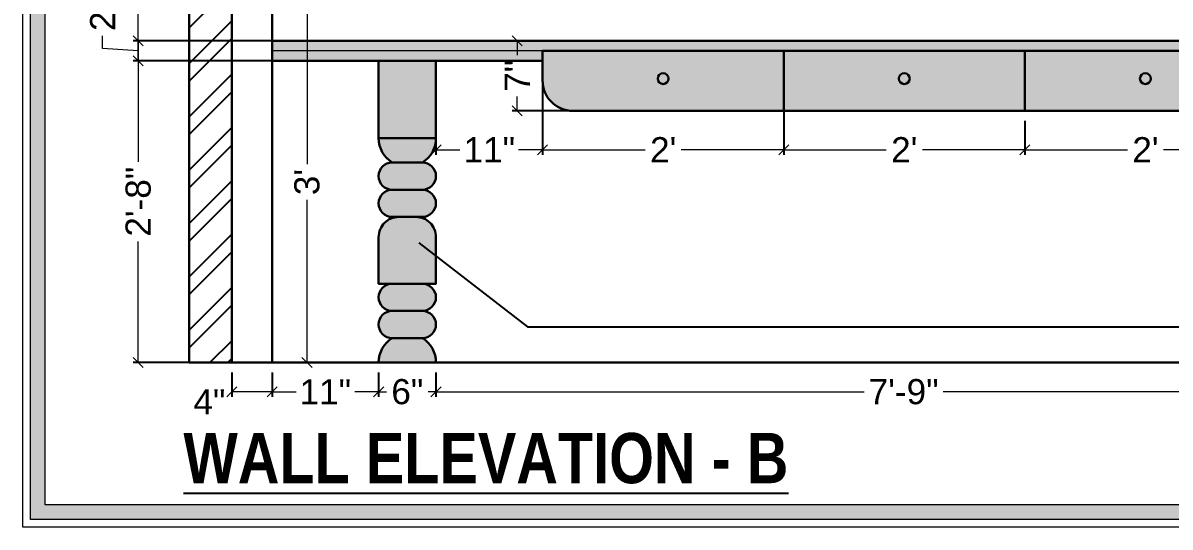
# Model space of a CAD drawing. Header units: millimetres. Extents: x 56222 to 3066687, y -650199 to -121287.
# Drawn here: x 134681.2 to 134795.2, y -182919.5 to -182869.3 of the extents above; entities that cross this region are included whole.
import ezdxf
from ezdxf import colors
from ezdxf.entities.mleader import LeaderData, LeaderLine
from ezdxf.math import Vec2, Vec3

# ---------------------------------------------------------------- set-up
doc = ezdxf.new("R2010")
doc.units = ezdxf.units.MM
doc.header["$MEASUREMENT"] = 0
doc.header["$PDMODE"] = 35
doc.linetypes.add('DASHEDX2', pattern=[1.5, 1, -0.5])
doc.layers.get('Defpoints').update_dxf_attribs({"color": 220})
doc.layers.add('AR HATCH-7', color=7, linetype='Continuous')
for name, color, linetype, lineweight in [('dim05', 1, 'Continuous', 13), ('Dimension', 10, 'DASHEDX2', 20), ('FURNITURE', 32, 'Continuous', 9), ('Labelling', 1, 'Continuous', 25), ('Text', 7, 'Continuous', 15), ('wall', 7, 'Continuous', 30), ('XX~SLAB ( BEAM )~ ( DIM )', 7, 'Continuous', 9)]:
    doc.layers.add(name, color=color, linetype=linetype, lineweight=lineweight)
doc.styles.add('Arial', font='arial.ttf')
doc.styles.get("Standard").update_dxf_attribs({"font": 'arial.ttf', "height": 6})
doc.styles.add('style4', font='ARIALN.TTF')
doc.dimstyles.new('ISO-25', dxfattribs={"dimtxt": 2.5, "dimasz": 1, "dimexe": 0.5, "dimexo": 1, "dimtad": 0, "dimdec": 1, "dimlunit": 4, "dimtxsty": 'Standard', "dimblk": 'OBLIQUE', "dimcen": 2.5, "dimclrd": 1, "dimclre": 1, "dimclrt": 5, "dimadec": 0, "dimazin": 0, "dimtfac": 1, "dimtdec": 1, "dimtmove": 0, "dimatfit": 3, "dimfxl": 1, "dimlwd": -1, "dimarcsym": 0})

# ---------------------------------------------------------------- blocks, each defined once
blk = doc.blocks.new('_Oblique')
at = {"layer": 'wall', "color": 0, "lineweight": -2}
blk.add_line((-0.5, -0.5), (0.5, 0.5), dxfattribs=at)
blk = doc.blocks.new('*D368')
at = {"layer": 'Defpoints', "color": 0, "lineweight": 30, "transparency": 16777216}
for p in [(134722.25, -182903.11), (134815.21, -182903.11), (134815.21, -182906.02)]:
    blk.add_point(p, dxfattribs=at)
at = {"layer": 'dim05', "color": 1, "linetype": 'Continuous', "lineweight": -2, "transparency": 16777216}
for p, q in [((134722.25, -182904.11), (134722.25, -182906.52)), ((134815.21, -182904.11), (134815.21, -182906.52))]:
    blk.add_line(p, q, dxfattribs=at)
at = {"layer": 'dim05', "color": 1, "linetype": 'Continuous', "transparency": 16777216}
for p, q in [((134722.25, -182906.02), (134764.79, -182906.02)), ((134815.21, -182906.02), (134772.67, -182906.02))]:
    blk.add_line(p, q, dxfattribs=at)
at = {"layer": 'dim05', "color": 1, "transparency": 16777216, "rotation": 180}
blk.add_blockref('_Oblique', (134722.25, -182906.02), dxfattribs=at)
at = {"layer": 'dim05', "color": 1, "transparency": 16777216}
blk.add_blockref('_Oblique', (134815.21, -182906.02), dxfattribs=at)
at = {"layer": 'dim05', "color": 5, "lineweight": 25, "transparency": 16777216, "insert": (134768.73, -182906.02), "char_height": 2.5, "attachment_point": 5, "style": 'Arial'}
blk.add_mtext('7\'-9"', dxfattribs=at)
blk = doc.blocks.new('*D369')
at = {"layer": 'Defpoints', "color": 0, "lineweight": 30, "transparency": 16777216}
for p in [(134692.66, -182871.11), (134710.21, -182871.11), (134710.21, -182903.11)]:
    blk.add_point(p, dxfattribs=at)
at = {"layer": 'dim05', "color": 1, "linetype": 'Continuous', "lineweight": -2, "transparency": 16777216}
for p, q in [((134709.21, -182871.11), (134692.16, -182871.11)), ((134709.21, -182903.11), (134692.16, -182903.11))]:
    blk.add_line(p, q, dxfattribs=at)
at = {"layer": 'dim05', "color": 1, "linetype": 'Continuous', "transparency": 16777216}
for p, q in [((134692.66, -182871.11), (134692.66, -182883.14)), ((134692.66, -182903.11), (134692.66, -182891.08))]:
    blk.add_line(p, q, dxfattribs=at)
at = {"layer": 'dim05', "color": 1, "transparency": 16777216}
for p, rotation in [((134692.66, -182871.11), 90), ((134692.66, -182903.11), 270)]:
    blk.add_blockref('_Oblique', p, dxfattribs=dict(at, rotation=rotation))
at = {"layer": 'dim05', "color": 5, "lineweight": 25, "transparency": 16777216, "insert": (134692.66, -182887.11), "char_height": 2.5, "attachment_point": 5, "rotation": 90, "style": 'Arial'}
blk.add_mtext('2\'-8"', dxfattribs=at)
blk = doc.blocks.new('*D370')
at = {"layer": 'Defpoints', "color": 0, "lineweight": 30, "transparency": 16777216}
for p in [(134692.66, -182838.06), (134705.96, -182838.06), (134710.21, -182871.11)]:
    blk.add_point(p, dxfattribs=at)
at = {"layer": 'dim05', "color": 1, "linetype": 'Continuous', "lineweight": -2, "transparency": 16777216}
for p, q in [((134704.96, -182838.06), (134692.16, -182838.06)), ((134709.21, -182871.11), (134692.16, -182871.11))]:
    blk.add_line(p, q, dxfattribs=at)
at = {"layer": 'dim05', "color": 1, "linetype": 'Continuous', "transparency": 16777216}
for p, q in [((134692.66, -182838.06), (134692.66, -182850.62)), ((134692.66, -182871.11), (134692.66, -182858.55))]:
    blk.add_line(p, q, dxfattribs=at)
at = {"layer": 'dim05', "color": 1, "transparency": 16777216}
for p, rotation in [((134692.66, -182838.06), 90), ((134692.66, -182871.11), 270)]:
    blk.add_blockref('_Oblique', p, dxfattribs=dict(at, rotation=rotation))
at = {"layer": 'dim05', "color": 5, "lineweight": 25, "transparency": 16777216, "insert": (134692.66, -182854.59), "char_height": 2.5, "attachment_point": 5, "rotation": 90, "style": 'Arial'}
blk.add_mtext('2\'-9"', dxfattribs=at)
blk = doc.blocks.new('*D374')
at = {"layer": 'Defpoints', "color": 0, "lineweight": 30, "transparency": 16777216}
for p in [(134692.66, -182871.11), (134710.21, -182871.11), (134710.21, -182873.11)]:
    blk.add_point(p, dxfattribs=at)
at = {"layer": 'dim05', "color": 1, "linetype": 'Continuous', "transparency": 16777216}
for p, q in [((134689.12, -182871.88), (134689.12, -182870.63)), ((134692.66, -182873.11), (134692.66, -182871.11)), ((134692.66, -182872.11), (134689.12, -182871.88))]:
    blk.add_line(p, q, dxfattribs=at)
at = {"layer": 'dim05', "color": 1, "linetype": 'Continuous', "lineweight": -2, "transparency": 16777216}
for p, q in [((134709.21, -182871.11), (134692.16, -182871.11)), ((134709.21, -182873.11), (134692.16, -182873.11))]:
    blk.add_line(p, q, dxfattribs=at)
at = {"layer": 'dim05', "color": 1, "transparency": 16777216}
for p, rotation in [((134692.66, -182871.11), 90), ((134692.66, -182873.11), 270)]:
    blk.add_blockref('_Oblique', p, dxfattribs=dict(at, rotation=rotation))
at = {"layer": 'dim05', "color": 5, "lineweight": 25, "transparency": 16777216, "insert": (134689.12, -182868.54), "char_height": 2.5, "attachment_point": 5, "rotation": 90, "style": 'Arial'}
blk.add_mtext('2"', dxfattribs=at)
blk = doc.blocks.new('*D383')
at = {"layer": 'Defpoints', "color": 0, "lineweight": 30, "transparency": 16777216}
for p in [(134732.84, -182872.94), (134756.81, -182873.11), (134756.81, -182881.94)]:
    blk.add_point(p, dxfattribs=at)
at = {"layer": 'dim05', "color": 1, "linetype": 'Continuous', "lineweight": -2, "transparency": 16777216}
for p, q in [((134732.84, -182873.94), (134732.84, -182882.44)), ((134756.81, -182874.11), (134756.81, -182882.44))]:
    blk.add_line(p, q, dxfattribs=at)
at = {"layer": 'dim05', "color": 1, "linetype": 'Continuous', "transparency": 16777216}
for p, q in [((134732.84, -182881.94), (134743.03, -182881.94)), ((134756.81, -182881.94), (134746.62, -182881.94))]:
    blk.add_line(p, q, dxfattribs=at)
at = {"layer": 'dim05', "color": 1, "transparency": 16777216, "rotation": 180}
blk.add_blockref('_Oblique', (134732.84, -182881.94), dxfattribs=at)
at = {"layer": 'dim05', "color": 1, "transparency": 16777216}
blk.add_blockref('_Oblique', (134756.81, -182881.94), dxfattribs=at)
at = {"layer": 'dim05', "color": 5, "lineweight": 25, "transparency": 16777216, "insert": (134744.83, -182881.94), "char_height": 2.5, "attachment_point": 5, "style": 'Arial'}
blk.add_mtext("2'", dxfattribs=at)
blk = doc.blocks.new('*D384')
at = {"layer": 'Defpoints', "color": 0, "lineweight": 30, "transparency": 16777216}
for p in [(134780.77, -182878.07), (134756.81, -182878.28), (134780.77, -182881.94)]:
    blk.add_point(p, dxfattribs=at)
at = {"layer": 'dim05', "color": 1, "linetype": 'Continuous', "lineweight": -2, "transparency": 16777216}
for p, q in [((134756.81, -182879.28), (134756.81, -182882.44)), ((134780.77, -182879.07), (134780.77, -182882.44))]:
    blk.add_line(p, q, dxfattribs=at)
at = {"layer": 'dim05', "color": 1, "linetype": 'Continuous', "transparency": 16777216}
for p, q in [((134756.81, -182881.94), (134767, -182881.94)), ((134780.77, -182881.94), (134770.59, -182881.94))]:
    blk.add_line(p, q, dxfattribs=at)
at = {"layer": 'dim05', "color": 1, "transparency": 16777216, "rotation": 180}
blk.add_blockref('_Oblique', (134756.81, -182881.94), dxfattribs=at)
at = {"layer": 'dim05', "color": 1, "transparency": 16777216}
blk.add_blockref('_Oblique', (134780.77, -182881.94), dxfattribs=at)
at = {"layer": 'dim05', "color": 5, "lineweight": 25, "transparency": 16777216, "insert": (134768.79, -182881.94), "char_height": 2.5, "attachment_point": 5, "style": 'Arial'}
blk.add_mtext("2'", dxfattribs=at)
blk = doc.blocks.new('*D385')
at = {"layer": 'Defpoints', "color": 0, "lineweight": 30, "transparency": 16777216}
for p in [(134780.77, -182878.07), (134804.74, -182878.07), (134804.74, -182881.94)]:
    blk.add_point(p, dxfattribs=at)
at = {"layer": 'dim05', "color": 1, "linetype": 'Continuous', "lineweight": -2, "transparency": 16777216}
for p, q in [((134780.77, -182879.07), (134780.77, -182882.44)), ((134804.74, -182879.07), (134804.74, -182882.44))]:
    blk.add_line(p, q, dxfattribs=at)
at = {"layer": 'dim05', "color": 1, "linetype": 'Continuous', "transparency": 16777216}
for p, q in [((134780.77, -182881.94), (134790.96, -182881.94)), ((134804.74, -182881.94), (134794.55, -182881.94))]:
    blk.add_line(p, q, dxfattribs=at)
at = {"layer": 'dim05', "color": 1, "transparency": 16777216, "rotation": 180}
blk.add_blockref('_Oblique', (134780.77, -182881.94), dxfattribs=at)
at = {"layer": 'dim05', "color": 1, "transparency": 16777216}
blk.add_blockref('_Oblique', (134804.74, -182881.94), dxfattribs=at)
at = {"layer": 'dim05', "color": 5, "lineweight": 25, "transparency": 16777216, "insert": (134792.76, -182881.94), "char_height": 2.5, "attachment_point": 5, "style": 'Arial'}
blk.add_mtext("2'", dxfattribs=at)
blk = doc.blocks.new('*D388')
at = {"layer": 'Defpoints', "color": 0, "lineweight": 30, "transparency": 16777216}
for p in [(134730.33, -182871.11), (134737.63, -182871.11), (134737.63, -182878.07)]:
    blk.add_point(p, dxfattribs=at)
at = {"layer": 'dim05', "color": 1, "linetype": 'Continuous', "lineweight": -2, "transparency": 16777216}
for p, q in [((134736.63, -182871.11), (134729.83, -182871.11)), ((134736.63, -182878.07), (134729.83, -182878.07))]:
    blk.add_line(p, q, dxfattribs=at)
at = {"layer": 'dim05', "color": 1, "linetype": 'Continuous', "transparency": 16777216}
for p, q in [((134730.33, -182871.11), (134730.33, -182872.54)), ((134730.33, -182878.07), (134730.33, -182876.64))]:
    blk.add_line(p, q, dxfattribs=at)
at = {"layer": 'dim05', "color": 1, "transparency": 16777216}
for p, rotation in [((134730.33, -182871.11), 90), ((134730.33, -182878.07), 270)]:
    blk.add_blockref('_Oblique', p, dxfattribs=dict(at, rotation=rotation))
at = {"layer": 'dim05', "color": 5, "lineweight": 25, "transparency": 16777216, "insert": (134730.33, -182874.59), "char_height": 2.5, "attachment_point": 5, "rotation": 90, "style": 'Arial'}
blk.add_mtext('7"', dxfattribs=at)
blk = doc.blocks.new('*D390')
at = {"layer": 'Defpoints', "color": 0, "lineweight": 30, "transparency": 16777216}
for p in [(134716.55, -182903.11), (134722.25, -182903.11), (134722.25, -182906.02)]:
    blk.add_point(p, dxfattribs=at)
at = {"layer": 'dim05', "color": 1, "linetype": 'Continuous', "lineweight": -2, "transparency": 16777216}
for p, q in [((134716.55, -182904.11), (134716.55, -182906.52)), ((134722.25, -182904.11), (134722.25, -182906.52))]:
    blk.add_line(p, q, dxfattribs=at)
at = {"layer": 'dim05', "color": 1, "linetype": 'Continuous', "transparency": 16777216}
for p, q in [((134716.55, -182906.02), (134717.33, -182906.02)), ((134722.25, -182906.02), (134721.47, -182906.02))]:
    blk.add_line(p, q, dxfattribs=at)
at = {"layer": 'dim05', "color": 1, "transparency": 16777216, "rotation": 180}
blk.add_blockref('_Oblique', (134716.55, -182906.02), dxfattribs=at)
at = {"layer": 'dim05', "color": 1, "transparency": 16777216}
blk.add_blockref('_Oblique', (134722.25, -182906.02), dxfattribs=at)
at = {"layer": 'dim05', "color": 5, "lineweight": 25, "transparency": 16777216, "insert": (134719.4, -182906.02), "char_height": 2.5, "attachment_point": 5, "style": 'Arial'}
blk.add_mtext('6"', dxfattribs=at)
blk = doc.blocks.new('*D391')
at = {"layer": 'Defpoints', "color": 0, "lineweight": 30, "transparency": 16777216}
for p in [(134705.96, -182903.11), (134716.55, -182903.11), (134705.96, -182906.02)]:
    blk.add_point(p, dxfattribs=at)
at = {"layer": 'dim05', "color": 1, "linetype": 'Continuous', "lineweight": -2, "transparency": 16777216}
for p, q in [((134705.96, -182904.11), (134705.96, -182906.52)), ((134716.55, -182904.11), (134716.55, -182906.52))]:
    blk.add_line(p, q, dxfattribs=at)
at = {"layer": 'dim05', "color": 1, "linetype": 'Continuous', "transparency": 16777216}
for p, q in [((134705.96, -182906.02), (134708.34, -182906.02)), ((134716.55, -182906.02), (134714.17, -182906.02))]:
    blk.add_line(p, q, dxfattribs=at)
at = {"layer": 'dim05', "color": 1, "transparency": 16777216, "rotation": 180}
blk.add_blockref('_Oblique', (134705.96, -182906.02), dxfattribs=at)
at = {"layer": 'dim05', "color": 1, "transparency": 16777216}
blk.add_blockref('_Oblique', (134716.55, -182906.02), dxfattribs=at)
at = {"layer": 'dim05', "color": 5, "lineweight": 25, "transparency": 16777216, "insert": (134711.25, -182906.02), "char_height": 2.5, "attachment_point": 5, "style": 'Arial'}
blk.add_mtext('11"', dxfattribs=at)
blk = doc.blocks.new('*D392')
at = {"layer": 'Defpoints', "color": 0, "lineweight": 30, "transparency": 16777216}
for p in [(134701.96, -182903.11), (134705.96, -182903.11), (134701.96, -182906.02)]:
    blk.add_point(p, dxfattribs=at)
at = {"layer": 'dim05', "color": 1, "linetype": 'Continuous', "lineweight": -2, "transparency": 16777216}
for p, q in [((134701.96, -182904.11), (134701.96, -182906.52)), ((134705.96, -182904.11), (134705.96, -182906.52))]:
    blk.add_line(p, q, dxfattribs=at)
at = {"layer": 'dim05', "color": 1, "linetype": 'Continuous', "transparency": 16777216}
blk.add_line((134705.96, -182906.02), (134701.96, -182906.02), dxfattribs=at)
at = {"layer": 'dim05', "color": 1, "transparency": 16777216, "rotation": 180}
blk.add_blockref('_Oblique', (134701.96, -182906.02), dxfattribs=at)
at = {"layer": 'dim05', "color": 1, "transparency": 16777216}
blk.add_blockref('_Oblique', (134705.96, -182906.02), dxfattribs=at)
at = {"layer": 'dim05', "color": 5, "lineweight": 25, "transparency": 16777216, "insert": (134699.73, -182907.02), "char_height": 2.5, "attachment_point": 5, "style": 'Arial'}
blk.add_mtext('4"', dxfattribs=at)
blk = doc.blocks.new('*D433')
at = {"layer": 'Defpoints', "color": 0, "lineweight": 30, "transparency": 16777216}
for p in [(134717.4, -182867.21), (134709.43, -182903.11), (134717.4, -182903.11)]:
    blk.add_point(p, dxfattribs=at)
at = {"layer": 'dim05', "color": 1, "linetype": 'Continuous', "lineweight": -2, "transparency": 16777216}
for p, q in [((134716.4, -182867.21), (134708.93, -182867.21)), ((134716.4, -182903.11), (134708.93, -182903.11))]:
    blk.add_line(p, q, dxfattribs=at)
at = {"layer": 'dim05', "color": 1, "linetype": 'Continuous', "transparency": 16777216}
for p, q in [((134709.43, -182867.21), (134709.43, -182883.39)), ((134709.43, -182903.11), (134709.43, -182886.94))]:
    blk.add_line(p, q, dxfattribs=at)
at = {"layer": 'dim05', "color": 1, "transparency": 16777216}
for p, rotation in [((134709.43, -182867.21), 90), ((134709.43, -182903.11), 270)]:
    blk.add_blockref('_Oblique', p, dxfattribs=dict(at, rotation=rotation))
at = {"layer": 'dim05', "color": 5, "lineweight": 25, "transparency": 16777216, "insert": (134709.43, -182885.16), "char_height": 2.5, "attachment_point": 5, "rotation": 90, "style": 'Arial'}
blk.add_mtext("3'", dxfattribs=at)
blk = doc.blocks.new('*D872')
at = {"layer": 'Defpoints', "color": 0, "lineweight": 30, "transparency": 16777216}
for p in [(134722.25, -182873.11), (134732.84, -182873.11), (134732.84, -182881.94)]:
    blk.add_point(p, dxfattribs=at)
at = {"layer": 'dim05', "color": 1, "linetype": 'Continuous', "lineweight": -2, "transparency": 16777216}
for p, q in [((134722.25, -182874.11), (134722.25, -182882.44)), ((134732.84, -182874.11), (134732.84, -182882.44))]:
    blk.add_line(p, q, dxfattribs=at)
at = {"layer": 'dim05', "color": 1, "linetype": 'Continuous', "transparency": 16777216}
for p, q in [((134722.25, -182881.94), (134724.63, -182881.94)), ((134732.84, -182881.94), (134730.46, -182881.94))]:
    blk.add_line(p, q, dxfattribs=at)
at = {"layer": 'dim05', "color": 1, "transparency": 16777216, "rotation": 180}
blk.add_blockref('_Oblique', (134722.25, -182881.94), dxfattribs=at)
at = {"layer": 'dim05', "color": 1, "transparency": 16777216}
blk.add_blockref('_Oblique', (134732.84, -182881.94), dxfattribs=at)
at = {"layer": 'dim05', "color": 5, "lineweight": 25, "transparency": 16777216, "insert": (134727.55, -182881.94), "char_height": 2.5, "attachment_point": 5, "style": 'Arial'}
blk.add_mtext('11"', dxfattribs=at)

msp = doc.modelspace()

# ---------------------------------------------------------------- hatches: boundary and pattern name
at = {"layer": 'AR HATCH-7', "lineweight": 30, "true_color": 0xf6ddbb}
h = msp.add_hatch(color=254, dxfattribs=at)
h.dxf.hatch_style = 1
h.paths.add_polyline_path([(134756.809, -182872.11), (134732.843, -182872.11), (134732.843, -182875.072, 0.4142136), (134735.843, -182878.072), (134756.809, -182878.072)])
h.paths.add_polyline_path([(134744.286, -182874.871, -1), (134745.366, -182874.871, -1)], flags=16)
h.paths.add_polyline_path([(134780.774, -182872.11), (134756.809, -182872.11), (134756.809, -182878.072), (134780.774, -182878.072)])
h.paths.add_polyline_path([(134769.332, -182874.871, -1), (134768.251, -182874.871, -1)], flags=16)
h.paths.add_polyline_path([(134804.74, -182872.11), (134780.774, -182872.11), (134780.774, -182878.072), (134804.74, -182878.072)])
h.paths.add_polyline_path([(134792.217, -182874.871, -1), (134793.298, -182874.871, -1)], flags=16)
h.paths.add_polyline_path([(134829.206, -182872.11), (134804.74, -182872.11), (134804.74, -182878.072), (134829.206, -182878.072)])
h.paths.add_polyline_path([(134816.433, -182874.871, -1), (134817.513, -182874.871, -1)], flags=16)
h = msp.add_hatch(color=254, dxfattribs=at)
h.dxf.hatch_style = 1
h.paths.add_polyline_path([(134720.899, -182900.687), (134717.9, -182900.687, 0.2597797), (134716.55, -182903.11), (134722.249, -182903.11, 0.2597797)])
h.paths.add_polyline_path([(134720.894, -182897.976), (134717.905, -182897.976, 1), (134717.905, -182900.687), (134720.894, -182900.687, 1)])
h.paths.add_polyline_path([(134720.894, -182895.265), (134717.905, -182895.265, 1), (134717.905, -182897.976), (134720.894, -182897.976, 1)])
h.paths.add_polyline_path([(134722.249, -182890.629, 0.4142136), (134720.249, -182888.629), (134718.55, -182888.629, 0.4142136), (134716.55, -182890.629), (134716.55, -182895.265), (134722.249, -182895.265)])
h.paths.add_polyline_path([(134720.894, -182885.917), (134717.905, -182885.917, 1), (134717.905, -182888.629), (134720.894, -182888.629, 1)])
h.paths.add_polyline_path([(134720.894, -182883.206), (134717.905, -182883.206, 1), (134717.905, -182885.917), (134720.894, -182885.917, 1)])
h.paths.add_polyline_path([(134722.249, -182880.783), (134716.55, -182880.783, 0.2597797), (134717.9, -182883.206), (134720.899, -182883.206, 0.2597797)])
h.paths.add_polyline_path([(134722.249, -182873.11), (134716.55, -182873.11), (134716.55, -182880.783), (134722.249, -182880.783)])
at = {"layer": 'AR HATCH-7', "lineweight": 30, "true_color": 0x000000}
h = msp.add_hatch(color=18, dxfattribs=at)
h.dxf.hatch_style = 1
h.paths.add_polyline_path([(134745.366, -182874.871, 1), (134744.286, -182874.871, 1)])
h.paths.add_polyline_path([(134769.332, -182874.871, 1), (134768.251, -182874.871, 1)])
h.paths.add_polyline_path([(134793.298, -182874.871, 1), (134792.217, -182874.871, 1)])
h.paths.add_polyline_path([(134816.433, -182874.871, 1), (134817.513, -182874.871, 1)])
at = {"layer": 'dim05', "lineweight": 25, "true_color": 0x7d5120}
h = msp.add_hatch(dxfattribs=at)
h.set_pattern_fill('ANSI32', color=27, scale=10)
h.set_pattern_definition([(45, (38.315, 304.67), (-2.65165043, 2.65165043), []), (45, (40.0827, 304.67), (-2.65165043, 2.65165043), [])])
h.paths.add_polyline_path([(134701.956, -182794.11), (134697.706, -182794.11), (134697.706, -182903.11), (134701.956, -182903.11)])
h.paths.add_polyline_path([(134843.206, -182794.78), (134842.053, -182794.78), (134834.206, -182794.878), (134834.206, -182816.774), (134842.053, -182816.675), (134843.206, -182816.675)])
h.paths.add_polyline_path([(134843.206, -182794.11), (134834.206, -182794.11), (134834.206, -182794.878), (134842.053, -182794.78), (134843.206, -182794.78)])
h.paths.add_polyline_path([(134843.206, -182816.675), (134842.053, -182816.675), (134834.206, -182816.774), (134834.206, -182844.941), (134842.053, -182844.843), (134843.206, -182844.843)])
h.paths.add_polyline_path([(134843.206, -182844.843), (134842.053, -182844.843), (134834.206, -182844.941), (134834.206, -182876.005), (134842.053, -182875.907), (134843.206, -182875.907)])
h.paths.add_polyline_path([(134843.206, -182875.907), (134842.053, -182875.907), (134834.206, -182875.306), (134834.206, -182878.072), (134834.206, -182903.11), (134843.206, -182903.11)])
at = {"layer": 'Dimension', "linetype": 'Continuous', "true_color": 0xd39e00}
h = msp.add_hatch(color=42, dxfattribs=at)
h.paths.add_polyline_path([(134681.939, -182770.158), (134681.939, -182918.733), (134893.02, -182918.733), (134893.02, -182770.158)])
h.paths.add_polyline_path([(134683.42, -182771.64), (134891.539, -182771.64), (134891.539, -182917.252), (134683.42, -182917.252)], flags=16)
at = {"layer": 'FURNITURE', "lineweight": 30, "true_color": 0xffffff, "transparency": 33554636}
h = msp.add_hatch(color=7, dxfattribs=at)
h.dxf.hatch_style = 1
h.paths.add_polyline_path([(134828.706, -182871.11), (134705.956, -182871.11), (134705.956, -182872.11), (134732.843, -182872.11), (134828.706, -182872.11)])
h.paths.add_polyline_path([(134732.843, -182872.11), (134705.956, -182872.11), (134705.956, -182873.11), (134732.843, -182873.11)])

# ---------------------------------------------------------------- linework, layer by layer
at = {"layer": 'Dimension', "color": 42, "linetype": 'Continuous', "true_color": 0xd39e00}
for points in [[(134681.198, -182769.418), (134893.761, -182769.418), (134893.761, -182919.474), (134681.198, -182919.474)], [(134681.939, -182770.158), (134893.02, -182770.158), (134893.02, -182918.733), (134681.939, -182918.733)], [(134683.42, -182771.64), (134891.539, -182771.64), (134891.539, -182917.252), (134683.42, -182917.252)]]:
    msp.add_lwpolyline(points, close=True, dxfattribs=at)
at = {"layer": 'FURNITURE', "lineweight": 30}
for p, q in [((134705.956, -182779.11), (134705.956, -182903.11)), ((134705.956, -182871.11), (134829.206, -182871.11)), ((134732.843, -182872.11), (134824.956, -182872.11)), ((134756.809, -182872.11), (134756.809, -182878.072)), ((134780.774, -182872.11), (134780.774, -182878.072)), ((134732.843, -182873.11), (134705.956, -182873.11)), ((134717.9, -182883.206), (134720.899, -182883.206)), ((134717.9, -182885.917), (134720.899, -182885.917)), ((134720.894, -182885.917), (134717.905, -182885.917)), ((134720.894, -182888.629), (134717.905, -182888.629)), ((134720.894, -182895.265), (134717.905, -182895.265)), ((134717.9, -182897.976), (134720.899, -182897.976)), ((134720.894, -182897.976), (134717.905, -182897.976)), ((134717.9, -182900.687), (134720.899, -182900.687)), ((134717.9, -182900.687), (134720.899, -182900.687))]:
    msp.add_line(p, q, dxfattribs=at)
at = {"layer": 'FURNITURE', "lineweight": 5, "ltscale": 0.5}
msp.add_line((134732.843, -182872.11), (134705.956, -182872.11), dxfattribs=at)
at = {"layer": 'FURNITURE', "lineweight": 30}
msp.add_lwpolyline([(134829.206, -182878.072), (134735.843, -182878.072, -0.4142136), (134732.843, -182875.072), (134732.843, -182872.11), (134829.206, -182872.11)], format="xyb", dxfattribs=at)
msp.add_lwpolyline([(134716.55, -182873.11), (134722.249, -182873.11), (134722.249, -182880.783), (134716.55, -182880.783)], close=True, dxfattribs=at)
msp.add_lwpolyline([(134718.55, -182888.629), (134720.249, -182888.629, -0.4142136), (134722.249, -182890.629), (134722.249, -182895.265), (134716.55, -182895.265), (134716.55, -182890.629, -0.4142136)], format="xyb", close=True, dxfattribs=at)
for centre in [(134744.826, -182874.871), (134768.792, -182874.871), (134792.757, -182874.871)]:
    msp.add_circle(centre, 0.54, dxfattribs=at)
for centre, radius, start, end in [((134719.399, -182880.783), 2.85, 180, 238.24997), ((134719.399, -182880.783), 2.85, 301.75003, 0), ((134717.905, -182884.562), 1.356, 90, 270), ((134720.894, -182884.562), 1.356, 270, 90), ((134717.905, -182887.273), 1.356, 90, 270), ((134720.894, -182887.273), 1.356, 270, 90), ((134717.905, -182896.621), 1.356, 90, 270), ((134720.894, -182896.621), 1.356, 270, 90), ((134717.905, -182899.332), 1.356, 90, 270), ((134720.894, -182899.332), 1.356, 270, 90), ((134719.399, -182903.11), 2.85, 121.75003, 180), ((134719.399, -182903.11), 2.85, 0, 58.24997)]:
    msp.add_arc(centre, radius, start, end, dxfattribs=at)
at = {"layer": 'XX~SLAB ( BEAM )~ ( DIM )', "lineweight": 30}
for p, q in [((134697.706, -182794.11), (134697.706, -182903.11)), ((134701.956, -182794.11), (134701.956, -182903.11)), ((134697.706, -182903.11), (134843.206, -182903.11))]:
    msp.add_line(p, q, dxfattribs=at)

# ---------------------------------------------------------------- texts
at = {"layer": 'Labelling', "color": 251, "true_color": 0x636466, "insert": (134727.21, -182912.646), "char_height": 5, "attachment_point": 5, "style": 'style4'}
msp.add_mtext_dynamic_manual_height_columns('{\\fArial Narrow|b1|i0|c0|p34;\\LWALL ELEVATION - B}', width=79.10806, gutter_width=1, heights=[0], dxfattribs=at)

# ---------------------------------------------------------------- dimensions: what is measured, and where the dimension line sits
at = {"layer": 'dim05', "color": 27, "lineweight": 25, "true_color": 0x7d5120}
for base, p1, p2, override, picture, middle in [((134692.662, -182838.061), (134710.206, -182871.11), (134705.956, -182838.061), {"dimtxsty": 'Arial'}, '*D370', (134692.662, -182854.586)), ((134709.432, -182903.11), (134717.399, -182867.211), (134717.399, -182903.11), {"dimdec": 0, "dimtxsty": 'Arial'}, '*D433', (134709.432, -182885.161)), ((134692.662, -182871.11), (134710.206, -182903.11), (134710.206, -182871.11), {"dimtxsty": 'Arial'}, '*D369', (134692.662, -182887.11)), ((134730.329, -182871.11), (134737.628, -182878.072), (134737.628, -182871.11), {"dimdec": 0, "dimtxsty": 'Arial'}, '*D388', (134730.329, -182874.591))]:
    dim = msp.add_linear_dim(base=base, p1=p1, p2=p2, angle=90, dimstyle='ISO-25', override=override, dxfattribs=at)
    dim.commit()
    dim.dimension.update_dxf_attribs({"geometry": picture, "text_midpoint": middle})
dim = msp.add_linear_dim(base=(134692.662, -182871.11), p1=(134710.206, -182873.11), p2=(134710.206, -182871.11), angle=90, dimstyle='ISO-25', override={"dimtxsty": 'Arial', "dimtmove": 1}, dxfattribs=at)
dim.commit()
dim.dimension.update_dxf_attribs({"geometry": '*D374', "text_midpoint": (134689.124, -182870.002), "dimtype": 160})
for base, p1, p2, picture, middle in [((134732.843, -182881.941), (134722.249, -182873.11), (134732.843, -182873.11), '*D872', (134727.546, -182881.941)), ((134756.809, -182881.941), (134732.843, -182872.941), (134756.809, -182873.11), '*D383', (134744.826, -182881.941)), ((134780.774, -182881.941), (134756.809, -182878.276), (134780.774, -182878.072), '*D384', (134768.792, -182881.941)), ((134804.74, -182881.941), (134780.774, -182878.072), (134804.74, -182878.072), '*D385', (134792.757, -182881.941)), ((134705.956, -182906.02), (134716.55, -182903.11), (134705.956, -182903.11), '*D391', (134711.253, -182906.02)), ((134722.249, -182906.02), (134716.55, -182903.11), (134722.249, -182903.11), '*D390', (134719.399, -182906.02)), ((134815.206, -182906.02), (134722.249, -182903.11), (134815.206, -182903.11), '*D368', (134768.728, -182906.02))]:
    dim = msp.add_linear_dim(base=base, p1=p1, p2=p2, dimstyle='ISO-25', override={"dimdec": 0, "dimtxsty": 'Arial'}, dxfattribs=at)
    dim.commit()
    dim.dimension.update_dxf_attribs({"geometry": picture, "text_midpoint": middle})
dim = msp.add_linear_dim(base=(134701.956, -182906.02), p1=(134705.956, -182903.11), p2=(134701.956, -182903.11), text='4"', dimstyle='ISO-25', override={"dimdec": 0, "dimtxsty": 'Arial', "dimtmove": 1}, dxfattribs=at)
dim.commit()
dim.dimension.update_dxf_attribs({"geometry": '*D392', "text_midpoint": (134699.734, -182907.02), "dimtype": 160})

# ---------------------------------------------------------------- leaders
at = {"layer": 'Text', "color": 1, "lineweight": 0, "ltscale": 20}
ml = msp.add_multileader_mtext('Standard', dxfattribs=at)
ml.set_content('wooden \\Pfinish', color=1, style='style4')
ml.set_leader_properties()
ml.build(insert=Vec2(0, 0))
ml.multileader.update_dxf_attribs({"dogleg_length": 2.025, "arrow_head_size": 2})
ctx = ml.context
ctx.base_point, ctx.char_height, ctx.arrow_head_size, ctx.landing_gap_size, ctx.plane_origin = Vec3(134844.211, -182899.546), 3, 2, 0.4, Vec3(134777.042, -182889.799)
notes = []
notes.append((ctx, [(0, (1, 1, 0), (134731.33, -182899.546), (1, 0), 112.882, [(0, [(134718.972, -182889.988)], 0, [])])]))
ctx.mtext.insert = Vec3(134844.611, -182898.022)
for ctx, leaders in notes:
    for number, flags, end, landing, length, lines in leaders:
        leader = LeaderData()
        leader.index, (leader.has_last_leader_line, leader.has_dogleg_vector, leader.attachment_direction) = number, flags
        leader.last_leader_point, leader.dogleg_vector, leader.dogleg_length = Vec3(end), Vec3(landing), length
        for number, points, colour, breaks in lines:
            line = LeaderLine()
            line.index, line.vertices, line.color, line.breaks = number, Vec3.list(points), colors.encode_raw_color(colour), breaks
            leader.lines.append(line)
        ctx.leaders.append(leader)

doc.saveas('drawing.dxf')
